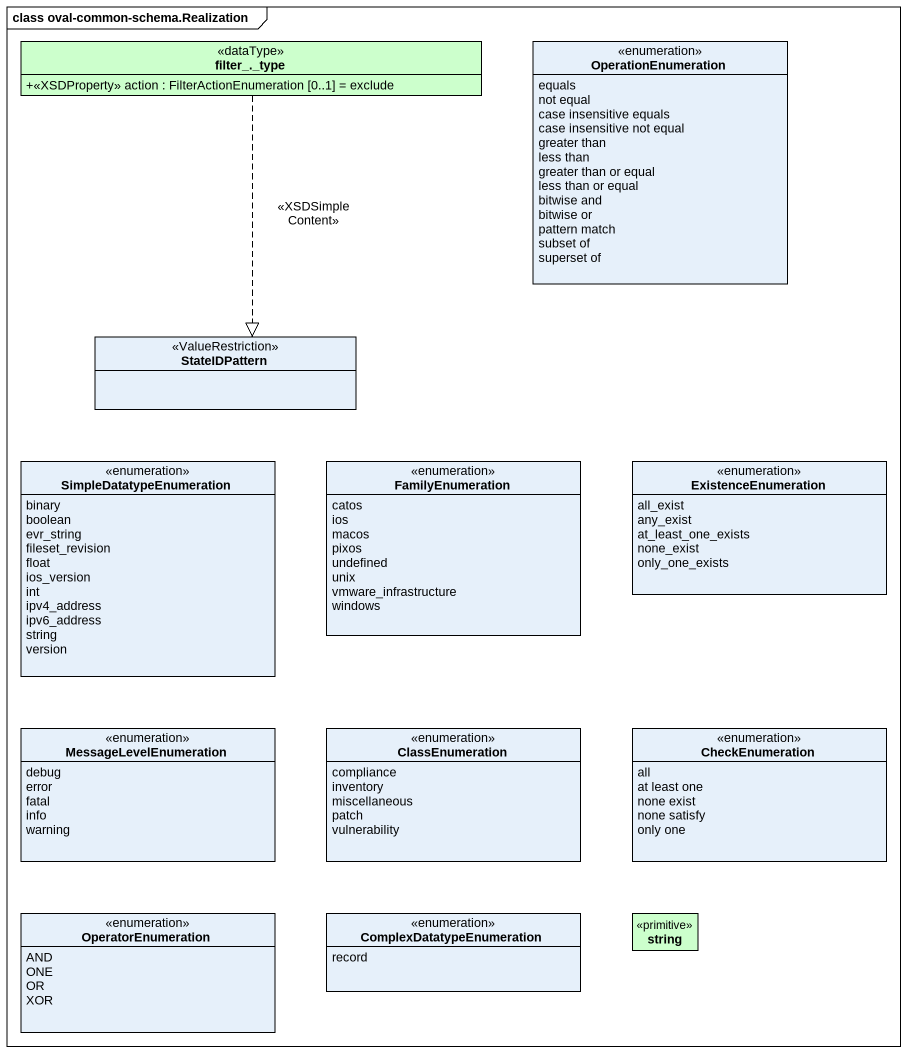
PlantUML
@startuml
mainframe class oval-common-schema.Realization
hide circle
hide empty members
skinparam classAttributeIconSize 0
class "filter_._type" as filter_type <<dataType>> #CCFFCC {
  +<<XSDProperty>> action : FilterActionEnumeration [0..1] = exclude
}
enum OperationEnumeration {
  equals
  not equal
  case insensitive equals
  case insensitive not equal
  greater than
  less than
  greater than or equal
  less than or equal
  bitwise and
  bitwise or
  pattern match
  subset of
  superset of
}
class StateIDPattern <<ValueRestriction>>
enum SimpleDatatypeEnumeration {
  binary
  boolean
  evr_string
  fileset_revision
  float
  ios_version
  int
  ipv4_address
  ipv6_address
  string
  version
}
enum FamilyEnumeration {
  catos
  ios
  macos
  pixos
  undefined
  unix
  vmware_infrastructure
  windows
}
enum ExistenceEnumeration {
  all_exist
  any_exist
  at_least_one_exists
  none_exist
  only_one_exists
}
enum MessageLevelEnumeration {
  debug
  error
  fatal
  info
  warning
}
enum ClassEnumeration {
  compliance
  inventory
  miscellaneous
  patch
  vulnerability
}
enum CheckEnumeration {
  all
  at least one
  none exist
  none satisfy
  only one
}
enum OperatorEnumeration {
  AND
  ONE
  OR
  XOR
}
enum ComplexDatatypeEnumeration {
  record
}
class string <<primitive>> #CCFFCC
filter_type ..|> StateIDPattern : <<XSDSimpleContent>>
@enduml
